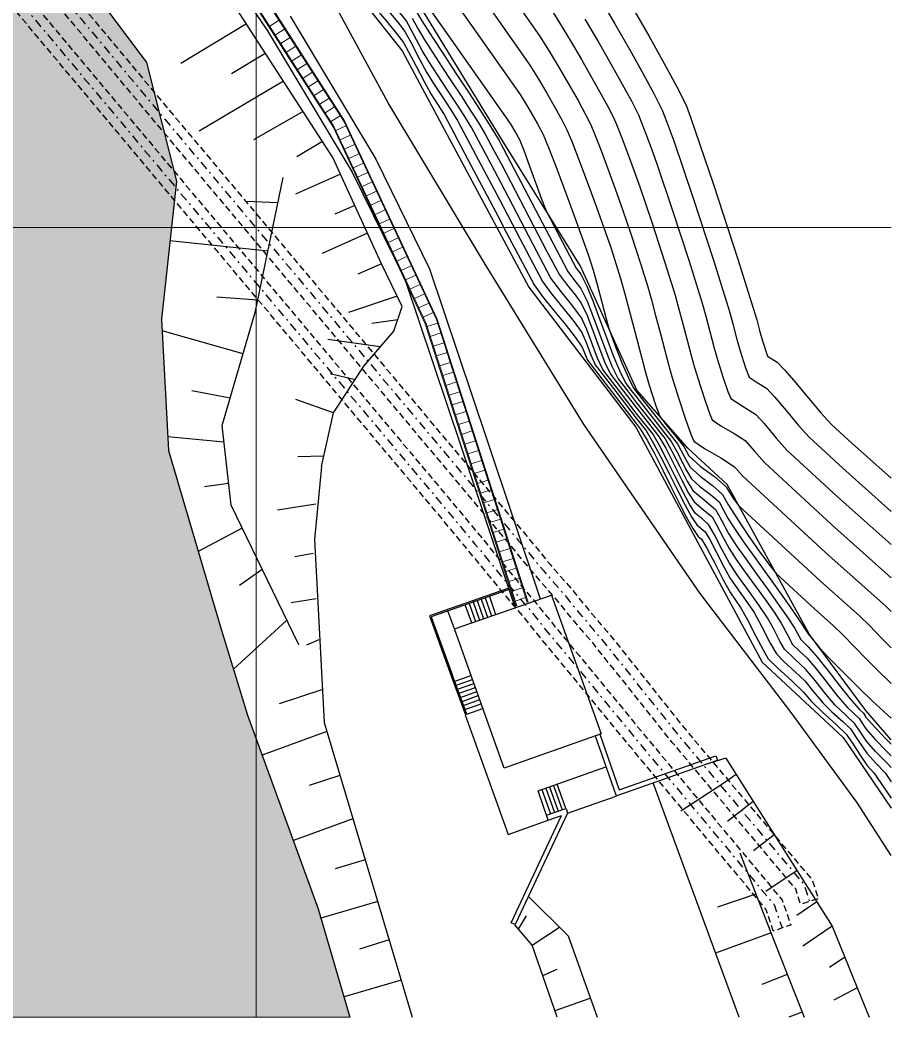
# Model space of a CAD drawing. Extents: x 61466 to 63015, y 108404 to 110397.
# Drawn here: x 62963.9 to 63014.7, y 108959 to 109017.2 of the extents above; entities that cross this region are included whole.
import ezdxf

# ---------------------------------------------------------------- set-up
doc = ezdxf.new("R2010")
doc.units = 0
doc.header["$LTSCALE"] = 1.000015
doc.header["$MEASUREMENT"] = 0
doc.linetypes.add('TRATTEGGIATA2', pattern=[0.375, 0.25, -0.125])
doc.linetypes.add('TRATTOPUNTO2', pattern=[0.5, 0.25, -0.125, 0, -0.125])
for name, color, linetype in [('Bâti', 7, 'Continuous'), ('CANALISATION', 2, 'Continuous'), ('colore lago', 131, 'Continuous'), ('Conduite 1000', 170, 'Continuous'), ('coordinate', 2, 'Continuous'), ('curve livello 5m', 7, 'Continuous'), ('Limite fiume', 6, 'Continuous'), ('pendenze', 2, 'Continuous'), ('Per+Mod Surf', 7, 'Continuous'), ('SCALE', 2, 'Continuous'), ('Strade', 7, 'Continuous'), ('TalusHautBas', 7, 'Continuous')]:
    doc.layers.add(name, color=color, linetype=linetype)
doc.layers.add('Colori bordi', color=5, linetype='Continuous', plot=False)
doc.layers.add('no_plot', color=5, linetype='Continuous', plot=False)

msp = doc.modelspace()

# ---------------------------------------------------------------- hatches: boundary and pattern name
at = {"layer": 'colore lago', "linetype": 'Continuous', "lineweight": 0}
msp.add_hatch(color=256, dxfattribs=at).paths.add_polyline_path([(62975.581, 108981.848), (62972.563, 108992.078), (62972.159, 108999.722), (62973.022, 109007.77), (62971.274, 109014.677), (62964.726, 109023.502), (62958.063, 109028.933), (62955.276, 109033.134), (62951.179, 109038.433), (62944.971, 109044.58), (62942.828, 109044.354), (62941.256, 109046.058), (62941.518, 109050.317), (62932.519, 109062.712), (62923.949, 109074.515), (62921.068, 109073.828), (62913.169, 109080.232), (62912.424, 109083.359), (62899.063, 109099.351), (62899.187, 109099.452), (62898.973, 109099.701), (62894.248, 109105.211), (62888.989, 109110.74), (62879.9, 109119.979), (62873.641, 109126.426), (62866.263, 109134.064), (62859.634, 109141.122), (62850.425, 109151.454), (62847.28, 109155.501), (62836.245, 109170.983), (62830.549, 109180.12), (62830.097, 109179.839), (62825.256, 109176.833), (62819.938, 109173.531), (62807.248, 109165.652), (62813.286, 109155.991), (62827.781, 109132.797), (62825.357, 109131.271), (62827.221, 109128.084), (62828.208, 109126.068), (62829.848, 109121.716), (62831.445, 109117.447), (62833.184, 109113.299), (62835.862, 109107.959), (62838.858, 109102.878), (62842.822, 109096.611), (62845.343, 109092.552), (62846.651, 109090.446), (62851.47, 109082.811), (62855.067, 109077.137), (62856.583, 109077.401), (62859.665, 109075.554), (62862.875, 109072.174), (62862.914, 109063.446), (62870.198, 109052.816), (62875.993, 109045.342), (62885.568, 109033.177), (62896.673, 109017.402), (62896.556, 109017.052), (62904.818, 109004.914), (62914.53, 108991.082), (62924.555, 108973.607), (62932.466, 108959.046), (62983.134, 108959.046), (62981.291, 108965.356), (62977.169, 108976.649)])

# ---------------------------------------------------------------- linework, layer by layer
at = {"layer": 'Bâti', "linetype": 'Continuous'}
for p, q in [((62974.541, 109022.086), (62978.335, 109016.537)), ((62979.65, 109017.379), (62984.636, 109009.048)), ((62978.335, 109016.537), (62983.264, 109008.302)), ((62984.636, 109009.048), (62987.773, 109002.657)), ((62983.264, 109008.302), (62986.327, 109002.062)), ((62987.773, 109002.657), (62991.1, 108992.777)), ((62986.327, 109002.062), (62989.621, 108992.28)), ((62991.1, 108992.777), (62994.216, 108983.432)), ((62989.621, 108992.28), (62992.736, 108982.938)), ((62992.327, 108984.03), (62987.77, 108982.431)), ((62992.354, 108983.954), (62987.873, 108982.382)), ((62989.227, 108981.681), (62994.873, 108983.63)), ((62994.873, 108983.63), (62997.784, 108975.562)), ((62987.77, 108982.431), (62989.043, 108978.931)), ((62987.873, 108982.382), (62989.118, 108978.959)), ((62989.226, 108981.682), (62988.842, 108982.722)), ((62992.115, 108973.561), (62989.227, 108981.681)), ((62989.043, 108978.931), (62989.866, 108976.668)), ((62989.941, 108976.695), (62989.118, 108978.959)), ((62989.856, 108976.664), (62992.347, 108969.681)), ((62997.784, 108975.562), (62992.115, 108973.561)), ((62997.425, 108975.436), (62998.652, 108971.941)), ((62997.689, 108975.529), (62998.824, 108972.298)), ((62998.824, 108972.298), (63004.46, 108974.275)), ((63004.46, 108974.275), (63004.552, 108974.011)), ((62994.099, 108972.234), (62998.056, 108973.64)), ((62998.652, 108971.941), (63004.552, 108974.011)), ((62995.819, 108970.935), (62998.652, 108971.923)), ((62992.537, 108964.538), (62995.461, 108970.804)), ((62995.819, 108970.935), (62992.754, 108964.44)), ((62992.347, 108969.681), (62994.69, 108970.529)), ((62992.754, 108964.44), (62992.537, 108964.538))]:
    msp.add_line(p, q, dxfattribs=at)
at = {"layer": 'CANALISATION', "linetype": 'Continuous', "lineweight": 0}
for p, q in [((62979.011, 109017.147), (62978.467, 109016.799)), ((62979.334, 109016.642), (62978.79, 109016.294)), ((62979.657, 109016.136), (62979.114, 109015.788)), ((62979.981, 109015.631), (62979.437, 109015.283)), ((62980.304, 109015.125), (62979.76, 109014.777)), ((62980.627, 109014.62), (62980.083, 109014.272)), ((62980.951, 109014.114), (62980.407, 109013.766)), ((62981.274, 109013.609), (62980.73, 109013.261)), ((62981.597, 109013.104), (62981.053, 109012.756)), ((62981.921, 109012.598), (62981.377, 109012.25)), ((62982.244, 109012.093), (62981.7, 109011.745)), ((62982.567, 109011.587), (62982.023, 109011.239)), ((62982.316, 109010.717), (62982.901, 109010.99)), ((62982.57, 109010.174), (62983.155, 109010.447)), ((62982.824, 109009.63), (62983.409, 109009.903)), ((62983.078, 109009.086), (62983.663, 109009.36)), ((62983.332, 109008.543), (62983.917, 109008.816)), ((62983.586, 109007.999), (62984.171, 109008.273)), ((62983.84, 109007.456), (62984.425, 109007.729)), ((62984.094, 109006.912), (62984.679, 109007.185)), ((62984.348, 109006.369), (62984.933, 109006.642)), ((62984.603, 109005.825), (62985.187, 109006.098)), ((62984.857, 109005.281), (62985.441, 109005.555)), ((62985.111, 109004.738), (62985.696, 109005.011)), ((62985.365, 109004.194), (62985.95, 109004.468)), ((62985.619, 109003.651), (62986.204, 109003.924)), ((62985.873, 109003.107), (62986.458, 109003.381)), ((62986.127, 109002.564), (62986.712, 109002.837)), ((62986.381, 109002.02), (62986.966, 109002.293)), ((62986.635, 109001.476), (62987.22, 109001.75)), ((62986.889, 109000.933), (62987.474, 109001.206)), ((62987.143, 109000.389), (62987.728, 109000.663)), ((62987.397, 108999.846), (62987.982, 109000.119)), ((62987.629, 108999.294), (62988.244, 108999.491)), ((62987.813, 108998.722), (62988.427, 108998.92)), ((62987.996, 108998.151), (62988.611, 108998.348)), ((62988.179, 108997.58), (62988.794, 108997.777)), ((62988.363, 108997.008), (62988.977, 108997.206)), ((62988.546, 108996.437), (62989.161, 108996.634)), ((62988.729, 108995.866), (62989.344, 108996.063)), ((62988.913, 108995.295), (62989.527, 108995.492)), ((62989.096, 108994.723), (62989.711, 108994.921)), ((62989.279, 108994.152), (62989.894, 108994.349)), ((62989.463, 108993.581), (62990.077, 108993.778)), ((62989.646, 108993.009), (62990.261, 108993.207)), ((62989.829, 108992.438), (62990.444, 108992.635)), ((62990.013, 108991.867), (62990.627, 108992.064)), ((62990.196, 108991.295), (62990.811, 108991.493)), ((62990.379, 108990.724), (62990.994, 108990.921)), ((62990.563, 108990.153), (62991.177, 108990.35)), ((62990.746, 108989.582), (62991.361, 108989.779)), ((62990.929, 108989.01), (62991.544, 108989.208)), ((62991.113, 108988.439), (62991.727, 108988.636)), ((62991.296, 108987.868), (62991.911, 108988.065)), ((62991.479, 108987.296), (62992.094, 108987.494)), ((62991.663, 108986.725), (62992.278, 108986.922)), ((62991.846, 108986.154), (62992.461, 108986.351)), ((62992.029, 108985.582), (62992.644, 108985.78)), ((62992.213, 108985.011), (62992.828, 108985.208)), ((62992.396, 108984.44), (62993.011, 108984.637)), ((62992.579, 108983.868), (62993.194, 108984.066)), ((62992.763, 108983.297), (62993.378, 108983.494))]:
    msp.add_line(p, q, dxfattribs=at)
at = {"layer": 'CANALISATION', "linetype": 'Continuous', "lineweight": 0, "flags": 128}
for points in [[(62955.926, 109046.343), (62969.812, 109029.768), (62976.943, 109020.379), (62982.771, 109011.269), (62988.175, 108999.705), (62993.469, 108983.21)], [(62955.972, 109046.366), (62969.851, 109029.799), (62976.984, 109020.408), (62982.815, 109011.293), (62988.222, 108999.723), (62993.516, 108983.225)], [(62955.331, 109046.048), (62969.307, 109029.365), (62976.413, 109020.009), (62982.204, 109010.957), (62987.573, 108999.469), (62992.854, 108983.013)], [(62969.264, 109029.338), (62976.372, 109019.98), (62982.16, 109010.932), (62987.526, 108999.45), (62992.806, 108982.997)]]:
    msp.add_lwpolyline(points, dxfattribs=at)
at = {"layer": 'Colori bordi', "linetype": 'Continuous', "lineweight": 0, "flags": 128}
msp.add_lwpolyline([(62932.466, 108959.046), (62983.134, 108959.046), (62981.291, 108965.356), (62977.169, 108976.649), (62975.581, 108981.848), (62972.563, 108992.078), (62972.159, 108999.722), (62973.022, 109007.77), (62971.274, 109014.677), (62964.726, 109023.502), (62958.063, 109028.933), (62955.276, 109033.134), (62951.179, 109038.433), (62944.971, 109044.58), (62942.828, 109044.354), (62941.256, 109046.058), (62941.518, 109050.317), (62932.519, 109062.712)], dxfattribs=at)
at = {"layer": 'Conduite 1000', "linetype": 'TRATTEGGIATA2', "ltscale": 1.5, "flags": 128}
for points, elevation in [([(62890.617, 109124.337), (62896.149, 109118.384), (62901.732, 109112.858), (62902.68, 109111.584), (62903.472, 109109.825), (62904.709, 109106.229), (62912.339, 109085.21), (62913.463, 109083.031), (62914.205, 109082.102), (62923.813, 109070.533), (62925.681, 109068.259), (62926.98, 109066.741), (62927.174, 109066.518), (62929.526, 109063.821), (62929.71, 109063.603), (62930.763, 109062.368), (62930.835, 109062.282), (62934.336, 109058.033), (62938.583, 109052.867), (62942.838, 109047.694), (62947.865, 109041.624), (62952.891, 109035.553), (62958.027, 109029.384), (62963.165, 109023.215), (62967.878, 109017.568), (62972.593, 109011.922), (62993.379, 108987.155), (62994.794, 108985.431), (62996.077, 108983.969), (62996.829, 108983.033), (62997.78, 108981.906), (62998.123, 108981.521), (63002.748, 108975.733), (63010.065, 108967.041), (63010.42, 108965.943), (63009.402, 108965.613), (63009.111, 108966.512), (63001.921, 108975.055), (62997.306, 108980.83), (62996.972, 108981.204), (62996.003, 108982.353), (62995.258, 108983.281), (62993.979, 108984.738), (62992.556, 108986.472), (62971.772, 109011.235), (62967.057, 109016.883), (62962.343, 109022.53), (62957.205, 109028.7), (62952.068, 109034.87), (62947.04, 109040.941), (62942.013, 109047.013), (62937.757, 109052.188), (62933.51, 109057.353), (62930.013, 109061.596), (62929.946, 109061.675), (62928.895, 109062.911), (62928.714, 109063.123), (62926.368, 109065.816), (62926.17, 109066.042), (62924.862, 109067.572), (62922.988, 109069.851), (62913.376, 109081.426), (62912.56, 109082.446), (62911.357, 109084.78), (62903.7, 109105.873), (62902.476, 109109.431), (62901.752, 109111.039), (62900.922, 109112.155), (62895.38, 109117.639), (62889.834, 109123.609)], 279.04), ([(62891.071, 109120.645), (62892.799, 109118.862), (62896.686, 109114.865), (62900.581, 109110.86), (62901.434, 109109.755), (62901.936, 109108.573), (62902.719, 109106.283), (62903.625, 109103.495), (62904.53, 109100.711), (62910.069, 109083.847), (62911.265, 109081.328), (62911.824, 109080.68), (62922.103, 109068.511), (62923.642, 109066.647), (62924.656, 109065.527), (62926.135, 109064.013), (62927.636, 109062.474), (62927.808, 109062.285), (62929.007, 109061.023), (62930.717, 109058.942), (62932.434, 109056.853), (62937.555, 109050.693), (62942.68, 109044.532), (62945.862, 109040.693), (62952.93, 109032.169), (62958.058, 109026.049), (62961.698, 109021.704), (62963.195, 109019.916), (62963.308, 109019.779), (62964.403, 109018.475), (62972.908, 109008.324), (62973.084, 109008.115), (62988.87, 108989.318), (62990.832, 108986.958), (62993.228, 108984.051), (62994.062, 108983.083), (62995.084, 108981.802), (62996.472, 108980.138), (63000.29, 108975.493), (63004.275, 108970.717), (63008.325, 108965.864), (63008.819, 108964.408), (63007.805, 108964.064), (63007.375, 108965.331), (63003.453, 108970.032), (62999.466, 108974.81), (62995.647, 108979.455), (62994.255, 108981.125), (62993.238, 108982.4), (62992.409, 108983.362), (62990.008, 108986.276), (62988.049, 108988.632), (62972.265, 109007.427), (62972.089, 109007.637), (62963.583, 109017.787), (62962.486, 109019.095), (62962.372, 109019.232), (62960.878, 109021.017), (62957.237, 109025.362), (62952.108, 109031.484), (62945.038, 109040.011), (62941.857, 109043.848), (62936.733, 109050.009), (62931.609, 109056.171), (62929.89, 109058.262), (62928.204, 109060.314), (62927.026, 109061.556), (62926.858, 109061.739), (62925.37, 109063.265), (62923.877, 109064.794), (62922.833, 109065.946), (62921.282, 109067.826), (62911.011, 109079.985), (62910.36, 109080.739), (62909.074, 109083.449), (62903.513, 109100.379), (62902.607, 109103.164), (62901.704, 109105.945), (62900.936, 109108.19), (62900.503, 109109.21), (62899.771, 109110.158), (62895.919, 109114.119), (62892.031, 109118.117), (62890.303, 109119.9)], 277.833)]:
    msp.add_lwpolyline(points, close=True, dxfattribs=dict(at, elevation=elevation))
at = {"layer": 'Conduite 1000', "linetype": 'TRATTOPUNTO2', "ltscale": 2, "flags": 128}
for points, elevation in [([(62890.225, 109123.973), (62895.764, 109118.012), (62901.327, 109112.507), (62902.216, 109111.311), (62902.974, 109109.628), (62904.204, 109106.051), (62911.848, 109084.995), (62913.011, 109082.739), (62913.791, 109081.764), (62923.4, 109070.192), (62925.272, 109067.916), (62926.575, 109066.392), (62926.771, 109066.167), (62929.12, 109063.472), (62929.303, 109063.257), (62930.354, 109062.022), (62930.424, 109061.939), (62933.923, 109057.693), (62938.17, 109052.528), (62942.425, 109047.354), (62947.452, 109041.283), (62952.479, 109035.212), (62957.616, 109029.042), (62962.754, 109022.873), (62967.467, 109017.226), (62972.182, 109011.579), (62992.967, 108986.814), (62994.386, 108985.085), (62995.668, 108983.625), (62996.416, 108982.693), (62997.376, 108981.555), (62997.715, 108981.176), (63002.334, 108975.394), (63009.588, 108966.777), (63009.911, 108965.778)], 279.04), ([(62890.687, 109120.272), (62892.415, 109118.489), (62896.302, 109114.492), (62900.176, 109110.509), (62900.968, 109109.482), (62901.436, 109108.381), (62902.211, 109106.114), (62903.116, 109103.33), (62904.021, 109100.545), (62909.571, 109083.648), (62910.812, 109081.034), (62911.417, 109080.333), (62921.692, 109068.169), (62923.237, 109066.297), (62924.267, 109065.161), (62925.752, 109063.639), (62927.247, 109062.107), (62927.417, 109061.921), (62928.606, 109060.668), (62930.303, 109058.602), (62932.021, 109056.512), (62937.144, 109050.351), (62942.268, 109044.19), (62945.45, 109040.352), (62952.519, 109031.827), (62957.647, 109025.706), (62961.288, 109021.36), (62962.783, 109019.574), (62962.897, 109019.437), (62963.993, 109018.131), (62972.498, 109007.981), (62972.674, 109007.771), (62988.46, 108988.975), (62990.42, 108986.617), (62992.818, 108983.707), (62993.65, 108982.741), (62994.669, 108981.464), (62996.059, 108979.797), (62999.878, 108975.152), (63003.864, 108970.374), (63007.85, 108965.597), (63008.312, 108964.236)], 277.833)]:
    msp.add_lwpolyline(points, dxfattribs=dict(at, elevation=elevation))
at = {"layer": 'coordinate', "linetype": 'Continuous', "lineweight": 0}
for p, q in [((62977.666, 109204.271), (62977.666, 108959.046)), ((62727.666, 109005.071), (63014.666, 109005.071))]:
    msp.add_line(p, q, dxfattribs=at)
at = {"layer": 'curve livello 5m', "color": 2, "flags": 128}
for points in [[(62990.876, 109020.966), (62994.188, 109016.24), (62994.738, 109015.356), (62995.322, 109014.383), (62995.899, 109013.395), (62996.427, 109012.463), (62996.865, 109011.659), (62997.171, 109011.054), (62997.171, 109011.054), (62997.389, 109010.534), (62997.729, 109009.661), (62998.144, 109008.553), (62998.592, 109007.329), (62999.027, 109006.108), (62999.027, 109006.108), (62999.528, 109004.632), (63000.07, 109002.968), (63000.491, 109001.616), (63000.491, 109001.616), (63000.705, 109000.858), (63000.949, 108999.94), (63001.207, 108998.948), (63001.463, 108997.968), (63001.698, 108997.087), (63001.897, 108996.389), (63001.897, 108996.389), (63002.306, 108995.085), (63002.696, 108993.904), (63003.008, 108993.024), (63003.18, 108992.621), (63003.18, 108992.621), (63003.794, 108992.184), (63004.753, 108991.642), (63005.545, 108991.126), (63005.545, 108991.126), (63006.008, 108990.594), (63010.873, 108986.114), (63014.378, 108982.978), (63014.666, 108982.691)], [(62986.764, 109017.27), (62987.083, 109016.665), (62987.083, 109016.665), (62987.48, 109016.012), (62987.959, 109015.259), (62988.494, 109014.439), (62989.055, 109013.586), (62989.617, 109012.734), (62990.151, 109011.915), (62990.628, 109011.164), (62991.023, 109010.514), (62991.023, 109010.514), (62991.508, 109009.599), (62991.998, 109008.676), (62994.593, 109003.715), (62995.338, 109002.312), (62995.75, 109001.764), (62996.256, 109001.142), (62996.615, 109000.653), (62996.615, 109000.653), (62996.953, 108999.943), (62997.295, 108999.059), (62997.637, 108998.116), (62997.978, 108997.232), (62998.317, 108996.521), (62998.317, 108996.521), (62999.074, 108995.534), (62999.829, 108994.551), (63001.137, 108992.894), (63001.538, 108992.199), (63001.992, 108991.31), (63002.451, 108990.388), (63002.866, 108989.59), (63003.189, 108989.076), (63003.189, 108989.076), (63003.715, 108988.639), (63004.24, 108988.201), (63004.24, 108988.201), (63004.504, 108987.74), (63004.885, 108986.996), (63005.229, 108986.364), (63005.229, 108986.364), (63005.647, 108985.726), (63006.17, 108984.981), (63006.746, 108984.183), (63007.322, 108983.384), (63007.846, 108982.639), (63008.264, 108982.001), (63008.264, 108982.001), (63008.623, 108981.327), (63008.928, 108980.768), (63008.928, 108980.768), (63009.316, 108980.397), (63009.775, 108979.968), (63009.775, 108979.968), (63010.317, 108979.328), (63010.941, 108978.532), (63011.565, 108977.738), (63012.105, 108977.102), (63012.105, 108977.102), (63012.801, 108976.446), (63013.217, 108975.83), (63013.744, 108975.233), (63014.41, 108974.539), (63014.666, 108974.273)]]:
    msp.add_lwpolyline(points, dxfattribs=at)
at = {"layer": 'Limite fiume', "linetype": 'Continuous'}
for p, q in [((62964.726, 109023.502), (62971.274, 109014.677)), ((62971.274, 109014.677), (62973.022, 109007.77)), ((62973.022, 109007.77), (62972.159, 108999.722)), ((62972.159, 108999.722), (62972.563, 108992.078)), ((62972.563, 108992.078), (62975.581, 108981.848)), ((62975.581, 108981.848), (62977.169, 108976.649)), ((62977.169, 108976.649), (62981.291, 108965.356)), ((63005.81, 108959.046), (63000.812, 108972.699)), ((62993.556, 108966.044), (62995.854, 108963.786)), ((62981.291, 108965.356), (62983.134, 108959.046)), ((62995.854, 108963.786), (62997.533, 108959.046))]:
    msp.add_line(p, q, dxfattribs=at)
at = {"layer": 'no_plot', "flags": 128}
for points in [[(62989.551, 109020.335), (62993.617, 109014.533), (62994.101, 109013.753), (62994.611, 109012.896), (62995.096, 109012.053), (62995.504, 109011.313), (62995.783, 109010.767), (62996.048, 109010.137), (62996.46, 109009.078), (62996.964, 109007.735), (62997.506, 109006.252), (62998.033, 109004.772), (62998.331, 109003.894), (62998.654, 109002.904), (62998.905, 109002.099), (62999.159, 109001.196), (62999.45, 109000.103), (62999.758, 108998.921), (63000.062, 108997.753), (63000.342, 108996.703), (63000.58, 108995.872), (63000.948, 108994.729), (63001.196, 108994.06), (63001.569, 108993.56), (63002.126, 108992.894), (63002.582, 108992.305), (63002.875, 108991.76), (63003.542, 108991.165), (63004.389, 108990.539), (63005.056, 108989.943), (63005.128, 108989.81), (63005.49, 108989.261), (63005.799, 108988.845), (63010.544, 108984.475), (63012.842, 108982.418), (63013.401, 108981.866), (63014.115, 108981.139), (63014.666, 108980.577)], [(62988.226, 109019.705), (62993.047, 109012.827), (62993.56, 109011.987), (62994.06, 109011.118), (62994.396, 109010.481), (62994.707, 109009.74), (62995.191, 109008.496), (62995.783, 109006.918), (62996.42, 109005.175), (62997.039, 109003.437), (62997.318, 109002.582), (62997.547, 109001.749), (62997.816, 109000.716), (62998.068, 108999.752), (62998.248, 108999.124), (62998.594, 108998.167), (62998.988, 108997.172), (62999.364, 108996.299), (62999.655, 108995.71), (62999.754, 108995.581), (62999.853, 108995.453), (63002.22, 108992.452), (63002.609, 108991.72), (63002.953, 108991.089), (63003.534, 108990.571), (63004.271, 108990.026), (63004.852, 108989.508), (63005.153, 108988.948), (63005.717, 108988.06), (63006.348, 108987.115), (63006.977, 108986.21), (63007.538, 108985.443), (63007.963, 108984.91), (63010.215, 108982.835), (63011.306, 108981.859), (63011.837, 108981.337), (63012.513, 108980.652), (63013.245, 108979.905), (63013.946, 108979.193), (63014.529, 108978.617), (63014.666, 108978.49)], [(62986.901, 109019.074), (62992.476, 109011.121), (62992.782, 109010.612), (62993.009, 109010.194), (62993.285, 109009.526), (62993.604, 109008.647), (62993.942, 109007.687), (62994.272, 109006.773), (62994.57, 109006.034), (62996.158, 109002.999), (62996.314, 109002.705), (62996.581, 109002.357), (62996.954, 109001.61), (62997.33, 109000.699), (62997.706, 108999.691), (62998.083, 108998.65), (62998.46, 108997.641), (62998.836, 108996.729), (62999.209, 108995.98), (62999.527, 108995.566), (62999.845, 108995.152), (63001.859, 108992.599), (63002.26, 108991.871), (63002.693, 108991.003), (63003.032, 108990.418), (63003.526, 108989.977), (63004.154, 108989.513), (63004.648, 108989.072), (63004.889, 108988.631), (63005.178, 108988.087), (63005.584, 108987.456), (63006.074, 108986.74), (63006.625, 108985.963), (63007.211, 108985.149), (63007.809, 108984.323), (63008.395, 108983.509), (63008.945, 108982.731), (63009.436, 108982.014), (63009.842, 108981.383), (63009.873, 108981.326), (63009.912, 108981.29), (63010.501, 108980.565), (63011.023, 108980.012), (63011.811, 108979.21), (63012.72, 108978.304), (63013.605, 108977.442), (63014.666, 108976.465)], [(62997.66, 109018.493), (62998.573, 109016.945), (62999.444, 109015.43), (63000.226, 109014.032), (63000.871, 109012.833), (63001.332, 109011.915), (63001.609, 109011.214), (63002.008, 109010.114), (63003.117, 109006.846), (63004.319, 109003.161), (63005.252, 109000.166), (63005.447, 108999.453), (63005.665, 108998.613), (63005.85, 108997.941), (63006.191, 108996.882), (63006.397, 108996.336), (63006.857, 108996.037), (63007.404, 108995.699), (63007.867, 108995.205), (63008.549, 108994.399), (63009.28, 108993.528), (63009.892, 108992.843), (63011.858, 108991.032), (63014.666, 108988.52)], [(62984.596, 109017.893), (62985.263, 109017.098), (62985.851, 109016.383), (62986.248, 109015.853), (62986.555, 109015.309), (62986.99, 109014.47), (62987.452, 109013.572), (62987.843, 109012.853), (62988.231, 109012.249), (62988.617, 109011.646), (62990.183, 109008.693), (62991.765, 109005.712), (62992.247, 109004.79), (62993.875, 109001.722), (62994.36, 109001.049), (62994.996, 109000.251), (62995.669, 108999.428), (62996.263, 108998.677), (62996.665, 108998.095), (62996.98, 108997.331), (62998.395, 108995.487), (62999.806, 108993.649), (63000.053, 108993.335), (63000.45, 108992.673), (63000.893, 108991.848), (63001.363, 108990.925), (63001.839, 108989.967), (63002.303, 108989.038), (63002.735, 108988.202), (63003.115, 108987.522), (63003.425, 108987.063), (63003.628, 108986.894), (63003.935, 108986.379), (63004.39, 108985.501), (63004.883, 108984.54), (63005.304, 108983.78), (63005.601, 108983.353), (63005.897, 108982.927), (63006.299, 108982.202), (63006.769, 108981.29), (63007.207, 108980.446), (63007.512, 108979.929), (63008.05, 108979.394), (63008.878, 108978.647), (63009.57, 108977.985), (63010.004, 108977.451), (63010.669, 108976.815), (63011.469, 108976.094), (63012.043, 108975.532), (63012.412, 108975.009), (63012.858, 108974.311), (63013.26, 108973.729), (63013.672, 108973.283), (63014.06, 108972.724), (63014.491, 108972.051), (63014.666, 108971.8)], [(62985.286, 109017.795), (62985.907, 109017.048), (62986.328, 109016.498), (62986.328, 109016.498), (62986.678, 109015.863), (62987.161, 109014.923), (62987.59, 109014.124), (62987.997, 109013.471), (62988.506, 109012.695), (62989.014, 109011.919), (62989.419, 109011.268), (62990.625, 109008.995), (62991.842, 109006.7), (62993.029, 109004.432), (62994.362, 109001.919), (62994.883, 109001.21), (62995.559, 109000.374), (62996.208, 108999.568), (62996.648, 108998.948), (62996.907, 108998.36), (62997.167, 108997.65), (62997.426, 108997.061), (62998.621, 108995.503), (62999.814, 108993.949), (63000.414, 108993.188), (63000.813, 108992.517), (63001.26, 108991.672), (63001.731, 108990.735), (63002.2, 108989.791), (63002.643, 108988.921), (63003.033, 108988.208), (63003.346, 108987.734), (63003.832, 108987.33), (63004.097, 108986.885), (63004.49, 108986.127), (63004.916, 108985.297), (63005.279, 108984.641), (63005.715, 108984), (63006.25, 108983.26), (63006.686, 108982.618), (63007.133, 108981.798), (63007.629, 108980.831), (63007.984, 108980.209), (63008.417, 108979.779), (63009.082, 108979.178), (63009.638, 108978.646), (63010.172, 108977.989), (63010.704, 108977.335), (63011.223, 108976.838), (63011.848, 108976.276), (63012.296, 108975.837), (63012.756, 108975.159), (63013.246, 108974.43), (63013.781, 108973.851), (63014.316, 108973.272), (63014.666, 108972.752)], [(63014.666, 108973.586), (63014.423, 108973.856), (63013.767, 108974.534), (63013.231, 108975.13), (63013.231, 108975.13), (63012.879, 108975.654), (63012.549, 108976.142), (63012.549, 108976.142), (63012.005, 108976.656), (63011.404, 108977.218), (63011.404, 108977.218), (63010.864, 108977.867), (63010.249, 108978.654), (63009.707, 108979.307), (63009.707, 108979.307), (63009.029, 108979.941), (63008.456, 108980.488), (63008.456, 108980.488), (63008.188, 108980.959), (63007.813, 108981.689), (63007.475, 108982.309), (63007.475, 108982.309), (63006.985, 108983.042), (63006.364, 108983.906), (63005.744, 108984.771), (63005.254, 108985.502), (63005.254, 108985.502), (63004.83, 108986.281), (63004.361, 108987.198), (63004.036, 108987.765), (63004.036, 108987.765), (63003.652, 108988.085), (63003.268, 108988.405), (63003.268, 108988.405), (63002.95, 108988.896), (63002.548, 108989.649), (63002.096, 108990.551), (63001.626, 108991.492), (63001.175, 108992.359), (63000.776, 108993.041), (63000.776, 108993.041), (62999.821, 108994.25), (62998.848, 108995.519), (62997.871, 108996.791), (62997.562, 108997.461), (62997.251, 108998.296), (62996.94, 108999.131), (62996.631, 108999.8), (62996.631, 108999.8), (62996.131, 109000.483), (62995.425, 109001.351), (62994.85, 109002.115), (62994.85, 109002.115), (62993.811, 109004.074), (62991.92, 109007.688), (62991.067, 109009.297), (62990.221, 109010.891), (62989.821, 109011.543), (62989.325, 109012.313), (62988.78, 109013.14), (62988.235, 109013.969), (62987.738, 109014.74), (62987.337, 109015.394), (62987.337, 109015.394), (62986.839, 109016.336), (62986.407, 109017.143), (62986.407, 109017.143), (62985.955, 109017.721)], [(62986.83, 109017.936), (62987.333, 109017.108), (62987.94, 109016.153), (62988.618, 109015.113), (62989.33, 109014.032), (62990.042, 109012.951), (62990.719, 109011.913), (62991.325, 109010.961), (62991.825, 109010.137), (62991.95, 109009.901), (62992.076, 109009.663), (62995.376, 109003.357), (62995.826, 109002.508), (62996.23, 109001.987), (62996.598, 109001.505), (62996.957, 109000.772), (62997.318, 108999.868), (62997.68, 108998.879), (62998.043, 108997.889), (62998.404, 108996.985), (62998.763, 108996.25), (62999.301, 108995.55), (62999.837, 108994.851), (63001.498, 108992.747), (63001.9, 108992.035), (63002.352, 108991.136), (63002.78, 108990.292), (63003.111, 108989.747), (63003.777, 108989.192), (63004.444, 108988.637), (63004.789, 108988.005), (63005.204, 108987.225), (63005.648, 108986.542), (63006.198, 108985.752), (63006.811, 108984.897), (63007.445, 108984.021), (63008.058, 108983.167), (63008.608, 108982.376), (63009.053, 108981.692), (63009.401, 108981.047), (63009.843, 108980.629), (63010.382, 108980.001), (63011.003, 108979.22), (63011.65, 108978.388), (63012.268, 108977.609), (63012.805, 108976.985), (63013.054, 108976.751), (63013.202, 108976.531), (63013.72, 108975.934), (63014.375, 108975.244), (63014.666, 108974.944)], [(62994.759, 109017.946), (62995.356, 109016.99), (62995.99, 109015.941), (62996.628, 109014.859), (62997.237, 109013.8), (62997.784, 109012.822), (62998.235, 109011.983), (62998.558, 109011.341), (62998.73, 109010.931), (62998.998, 109010.243), (62999.325, 109009.37), (62999.678, 109008.405), (63000.02, 109007.443), (63000.724, 109005.37), (63001.486, 109003.033), (63002.078, 109001.133), (63002.289, 109000.38), (63002.531, 108999.46), (63002.782, 108998.495), (63003.018, 108997.603), (63003.215, 108996.906), (63003.546, 108995.851), (63003.861, 108994.897), (63004.113, 108994.185), (63004.252, 108993.859), (63004.748, 108993.506), (63005.524, 108993.068), (63006.165, 108992.65), (63006.689, 108992.055), (63007.303, 108991.344), (63011.201, 108987.753), (63014.666, 108984.653)], [(62999.545, 109017.987), (63000.547, 109016.246), (63001.446, 109014.637), (63002.189, 109013.258), (63002.719, 109012.202), (63003.002, 109011.449), (63004.314, 109007.584), (63005.735, 109003.226), (63006.838, 108999.683), (63007.006, 108999.058), (63007.168, 108998.458), (63007.469, 108997.574), (63008.023, 108997.224), (63008.465, 108996.763), (63009.113, 108996.008), (63009.856, 108995.12), (63010.584, 108994.261), (63011.187, 108993.592), (63012.187, 108992.671), (63014.666, 108990.453)], [(62996.825, 109017.217), (62997.6, 109015.902), (62998.34, 109014.615), (62999.005, 109013.427), (62999.553, 109012.408), (62999.945, 109011.628), (63000.114, 109011.219), (63000.382, 109010.519), (63000.699, 109009.661), (63001.014, 109008.779), (63001.921, 109006.108), (63002.903, 109003.097), (63003.665, 109000.649), (63003.871, 108999.908), (63004.107, 108999.003), (63004.339, 108998.115), (63004.533, 108997.423), (63004.868, 108996.361), (63005.162, 108995.5), (63005.325, 108995.098), (63005.992, 108994.664), (63006.784, 108994.175), (63007.276, 108993.635), (63007.978, 108992.798), (63008.598, 108992.093), (63011.53, 108989.393), (63014.666, 108986.587)]]:
    msp.add_lwpolyline(points, dxfattribs=at)
at = {"layer": 'pendenze', "linetype": 'Continuous'}
for p, q in [((62977.114, 109016.948), (62973.287, 109014.63)), ((62978.226, 109015.226), (62976.234, 109014.026)), ((62979.272, 109013.606), (62974.35, 109010.686)), ((62980.419, 109011.829), (62977.522, 109010.18)), ((62981.545, 109010.087), (62980.05, 109009.179)), ((62982.588, 109008.181), (62979.961, 109007.004)), ((62978.937, 109006.508), (62977.081, 109006.587)), ((62983.424, 109006.345), (62982.248, 109005.836)), ((62978.353, 109003.681), (62972.649, 109004.293)), ((62984.158, 109004.731), (62981.51, 109003.545)), ((62984.969, 109002.947), (62983.595, 109002.352)), ((62977.763, 109000.829), (62975.385, 109001.015)), ((62985.878, 109001.068), (62983.045, 109000.118)), ((62985.92, 108999.695), (62984.413, 108999.468)), ((62976.908, 108997.714), (62972.195, 108999.053)), ((62984.906, 108998.103), (62981.853, 108998.536)), ((62983.432, 108996.195), (62981.977, 108996.534)), ((62976.154, 108995.128), (62973.927, 108995.545)), ((62982.17, 108994.257), (62979.99, 108995.038)), ((62975.795, 108992.563), (62972.522, 108992.862)), ((62981.604, 108991.731), (62980.098, 108991.693)), ((62976.068, 108990.145), (62974.658, 108989.955)), ((62981.154, 108988.935), (62978.921, 108988.601)), ((62976.859, 108987.538), (62974.301, 108986.188)), ((62981, 108986.074), (62979.931, 108985.875)), ((62978.029, 108985.127), (62976.699, 108984.199)), ((62981.169, 108983.427), (62979.708, 108983.19)), ((62979.456, 108982.187), (62976.349, 108979.333)), ((62981.321, 108981.035), (62980.603, 108980.724)), ((62981.507, 108978.129), (62979.005, 108977.31)), ((62981.789, 108975.684), (62978.023, 108974.309)), ((63005.039, 108974.131), (63003.85, 108973.765)), ((62982.553, 108973.133), (62980.756, 108972.55)), ((63005.637, 108973.187), (63004.801, 108972.603)), ((63004.801, 108972.603), (63002.421, 108971.056)), ((63006.637, 108971.61), (63005.141, 108970.454)), ((62983.313, 108970.596), (62979.841, 108969.329)), ((63007.864, 108969.673), (63006.659, 108968.738)), ((62984.027, 108968.209), (62982.284, 108967.694)), ((63009.187, 108967.585), (63007.376, 108966.366)), ((63006.796, 108966.209), (63004.56, 108965.442)), ((62984.754, 108965.783), (62981.448, 108964.818)), ((63010.342, 108965.763), (63009.178, 108964.973)), ((62992.963, 108964.171), (62993.424, 108964.942)), ((62993.749, 108963.233), (62995.348, 108964.283)), ((63011.241, 108964.343), (63009.519, 108963.184)), ((63007.673, 108963.958), (63004.444, 108962.776)), ((62985.422, 108963.55), (62983.694, 108963.007)), ((63011.971, 108962.546), (63011.082, 108961.943)), ((62994.366, 108961.475), (62995.215, 108961.842)), ((63008.62, 108961.534), (63007.129, 108960.95)), ((62986.129, 108961.19), (62982.793, 108960.215)), ((63012.701, 108960.749), (63011.333, 108960.036)), ((62995.085, 108959.425), (62997.141, 108960.153)), ((63009.483, 108959.329), (63008.708, 108959.046))]:
    msp.add_line(p, q, dxfattribs=at)
at = {"layer": 'Per+Mod Surf', "linetype": 'Continuous'}
for p, q in [((62979.867, 109023.337), (62986.188, 109015.365)), ((62986.188, 109015.365), (62993.552, 109001.592)), ((62993.552, 109001.592), (62999.8, 108993.438)), ((62999.8, 108993.438), (63007.163, 108979.723)), ((63007.163, 108979.723), (63011.883, 108975.339)), ((63011.883, 108975.339), (63014.666, 108971.225))]:
    msp.add_line(p, q, dxfattribs=at)
at = {"layer": 'SCALE', "linetype": 'Continuous'}
for p, q in [((62990.789, 108983.405), (62991.155, 108982.347)), ((62991.025, 108983.488), (62991.391, 108982.428)), ((62991.261, 108983.569), (62991.627, 108982.51)), ((62990.233, 108982.029), (62989.847, 108983.074)), ((62990.082, 108983.157), (62990.446, 108982.102)), ((62990.317, 108983.24), (62990.682, 108982.183)), ((62990.553, 108983.322), (62990.918, 108982.265)), ((62989.241, 108978.622), (62990.195, 108978.961)), ((62989.326, 108978.387), (62990.279, 108978.725)), ((62989.412, 108978.152), (62990.362, 108978.49)), ((62989.497, 108977.917), (62990.446, 108978.254)), ((62989.582, 108977.682), (62990.53, 108978.019)), ((62989.668, 108977.447), (62990.614, 108977.783)), ((62989.753, 108977.212), (62990.697, 108977.548)), ((62989.839, 108976.977), (62990.781, 108977.312)), ((62989.941, 108976.695), (62990.882, 108977.03)), ((62994.547, 108972.391), (62995.047, 108970.965)), ((62994.77, 108972.471), (62995.271, 108971.044)), ((62994.994, 108972.55), (62995.495, 108971.122)), ((62995.722, 108971.202), (62995.218, 108972.63)), ((62994.69, 108970.529), (62994.099, 108972.234)), ((62994.324, 108972.31), (62994.823, 108970.887)), ((62994.594, 108970.807), (62995.722, 108971.202)), ((62995.726, 108971.2), (62995.819, 108970.935)), ((62994.69, 108970.531), (62995.461, 108970.804))]:
    msp.add_line(p, q, dxfattribs=at)
at = {"layer": 'Strade', "linetype": 'Continuous', "flags": 128}
msp.add_lwpolyline([(63014.666, 108968.456), (63012.67, 108971.573), (63008.788, 108976.874), (63003.551, 108983.735), (62996.746, 108993.63), (62991.017, 109002.933), (62985.355, 109012.327), (62980.459, 109021.376), (62973.142, 109029.685), (62968.511, 109035.335), (62958.599, 109046.666), (62954.962, 109050.824)], dxfattribs=at)
at = {"layer": 'TalusHautBas', "linetype": 'Continuous'}
for p, q in [((62982.144, 109009.158), (62974.998, 109020.224)), ((62992.103, 109010.006), (62986.175, 109019.684)), ((62996.572, 109002.809), (62992.103, 109010.006)), ((62984.969, 109002.947), (62982.144, 109009.158)), ((62977.631, 109000.19), (62979.243, 109007.988)), ((62986.172, 109000.459), (62984.969, 109002.947)), ((62999.856, 108995.588), (62996.572, 109002.809)), ((62985.698, 108999.025), (62986.172, 109000.459)), ((62975.686, 108993.526), (62977.631, 109000.19)), ((62983.949, 108996.99), (62985.698, 108999.025)), ((62982.17, 108994.257), (62983.949, 108996.99)), ((63002.822, 108992.207), (62999.856, 108995.588)), ((62981.469, 108991.131), (62982.17, 108994.257)), ((62976.211, 108988.874), (62975.686, 108993.526)), ((63005.12, 108990.08), (63002.822, 108992.207)), ((62981.469, 108991.131), (62981.075, 108986.887)), ((63009.918, 108981.353), (63005.12, 108990.08)), ((62980.157, 108980.742), (62976.211, 108988.874)), ((62981.075, 108986.887), (62981.628, 108976.222)), ((63013.194, 108976.92), (63009.918, 108981.353)), ((63014.666, 108975.206), (63013.194, 108976.92)), ((62981.628, 108976.222), (62986.771, 108959.046)), ((63005.039, 108974.131), (63011.241, 108964.343)), ((63005.855, 108968.625), (63007.942, 108963.267)), ((62993.749, 108963.233), (62992.748, 108964.427)), ((63011.241, 108964.343), (63013.392, 108959.046)), ((62995.218, 108959.046), (62993.749, 108963.233)), ((63007.942, 108963.267), (63009.594, 108959.046))]:
    msp.add_line(p, q, dxfattribs=at)

doc.saveas('drawing.dxf')
